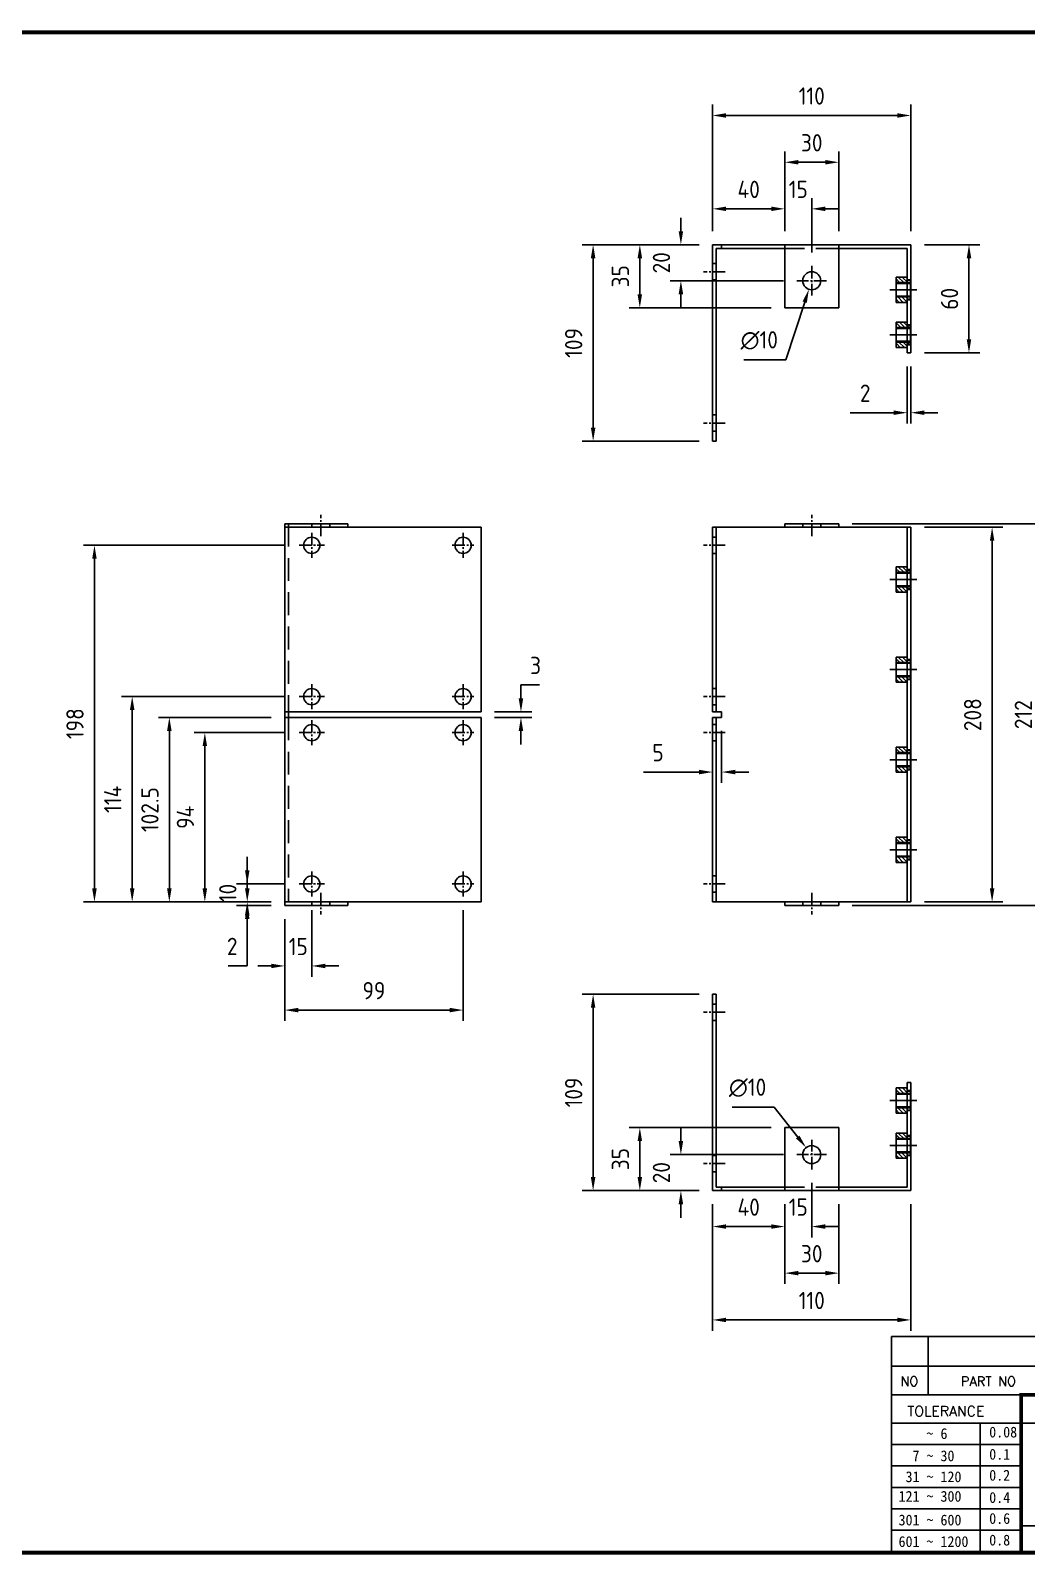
# Model space of a CAD drawing. Header units: millimetres. Extents: x 24815 to 36799, y -9299 to 5469.
# Drawn here: x 27900 to 28453, y -7153 to -6307 of the extents above; entities that cross this region are included whole.
import ezdxf
from ezdxf.enums import TextEntityAlignment as Align

# ---------------------------------------------------------------- set-up
doc = ezdxf.new("R2010")
doc.units = ezdxf.units.MM
for name, pattern in [('CENTER', [50.8, 31.75, -6.35, 6.35, -6.35]), ('CENTER1', [10, 7, -1, 1, -1]), ('HIDDENX2', [19.05, 12.7, -6.35]), ('PHANTOMX2', [5, 2.5, -0.5, 0.5, -0.5, 0.5, -0.5])]:
    doc.linetypes.add(name, pattern=pattern)
doc.layers.add('CENTER', color=1, linetype='CENTER')
doc.layers.add('FORMAT-1', color=7, linetype='Continuous')
doc.styles.add('HAN', font='')
doc.styles.add('RC', font='ROMANC.SHX')
doc.styles.add('RT', font='ROMANT.SHX', dxfattribs={"oblique": 15})
doc.styles.get("Standard").update_dxf_attribs({"font": 'ISOCP.SHX', "bigfont": 'WHGTXT.SHX'})
doc.styles.get('HAN').set_extended_font_data('GulimChe')
doc.dimstyles.new('PS-3', dxfattribs={"dimscale": 3, "dimtxt": 3.2, "dimasz": 2.5, "dimexe": 2, "dimexo": 2.5, "dimgap": 2, "dimtad": 1, "dimtoh": 1, "dimrnd": 0.05, "dimzin": 12, "dimdsep": 46, "dimtxsty": 'Standard', "dimcen": 0, "dimclrt": 2, "dimazin": 3, "dimtfac": 1, "dimtofl": 0, "dimtmove": 0, "dimatfit": 3, "dimfxl": 0, "dimtolj": 1, "dimtzin": 0, "dimarcsym": 0})

# ---------------------------------------------------------------- blocks, each defined once
blk = doc.blocks.new('no3')
at = {"color": 180}
for p, q in [((0, 5.5), (0, 0)), ((0, 5.5), (186, 5.5)), ((6.79, 5.5), (6.79, 0)), ((32.74, 0.11), (32.74, 5.5)), ((98.4, 5.5), (98.4, 0)), ((127.61, 5.5), (127.61, 0)), ((134.43, 5.5), (134.43, 0)), ((155.98, 5.5), (155.98, 0))]:
    blk.add_line(p, q, dxfattribs=at)
at = {"color": 2, "style": 'RT', "oblique": 15}
blk.add_attdef('NO', text='', height=1.74, dxfattribs=at).set_placement((3.38, 2.51), align=Align.MIDDLE_CENTER)
at = {"color": 2, "style": 'HAN'}
for tag, p in [('PART-NO', (19.76, 2.75)), ('MATERIAL', (111.38, 2.75)), ("Q'TY", (131.02, 2.75)), ('COLOR/FINISH', (145.2, 2.75)), ('REMARK', (170.76, 2.75))]:
    blk.add_attdef(tag, text='', height=2.9, dxfattribs=at).set_placement(p, align=Align.MIDDLE_CENTER)
blk.add_attdef('DESCRIPTION', text='', height=2.9, dxfattribs=at).set_placement((34.51, 2.75), align=Align.MIDDLE_LEFT)
blk = doc.blocks.new('format-3')
at = {"color": 180}
for p, q in [((228.5, 39.49), (228.5, 5)), ((228.5, 39.49), (414.5, 39.49)), ((235.29, 39.49), (235.29, 34.21)), ((228.5, 34.21), (252.48, 34.21)), ((228.5, 28.93), (252.48, 28.93)), ((244.89, 5.23), (244.89, 28.93)), ((252.48, 28.93), (414.5, 28.93)), ((228.5, 24.98), (252.48, 24.98)), ((228.5, 21.03), (252.48, 21.03)), ((228.5, 17.08), (252.48, 17.08)), ((228.5, 13.13), (252.48, 13.13)), ((228.5, 9.18), (252.48, 9.18)), ((252.48, 9.95), (301.94, 9.95))]:
    blk.add_line(p, q, dxfattribs=at)
at = {"const_width": 0.7}
blk.add_lwpolyline([(252.48, 5), (252.48, 34.21), (414.5, 34.21)], dxfattribs=at)
at = {"layer": 'FORMAT-1', "const_width": 0.7}
blk.add_lwpolyline([(13, 5), (13, 286.3), (414.5, 286.3), (414.5, 5)], close=True, dxfattribs=at)
at = {"color": 2}
for s, height, style, p in [('NO', 1.742, 'RC', (230.16, 35.83)), ('PART NO', 1.742, 'RC', (241.36, 35.83)), (' TOLERANCE', 1.9, 'RC', (230.11, 30.22)), ('0.08', 2, 'HAN', (246.57, 26.31)), ('    ~ 6', 2, 'HAN', (229.8, 26.03)), ('  7 ~ 30', 2, 'HAN', (229.8, 21.91)), ('0.1', 2, 'HAN', (246.57, 22.2)), (' 31 ~ 120', 2, 'HAN', (229.8, 18.04)), ('0.2', 2, 'HAN', (246.57, 18.32)), ('121 ~ 300', 2, 'HAN', (229.8, 14.42)), ('0.4', 2, 'HAN', (246.57, 14.2)), ('301 ~ 600', 2, 'HAN', (229.8, 10.04)), ('0.6', 2, 'HAN', (246.57, 10.32)), ('601 ~ 1200', 2, 'HAN', (229.8, 6.05)), ('0.8', 2, 'HAN', (246.57, 6.33))]:
    blk.add_text(s, height=height, dxfattribs=dict(at, style=style)).set_placement(p)
at = {"style": 'HAN'}
for tag, height, p in [('MODEL-NAME', 3, (386.1, 31.53)), ('SCALE', 2.7, (320.81, 26.29)), ('PART-NAME', 3, (386.1, 26.29)), ('PART-NO', 3, (386.1, 21.01)), ('DRA-BY', 3, (260.72, 19.44)), ('CH-BY', 3, (277.21, 19.44)), ('APP-BY', 3, (293.7, 19.44)), ('DRA-DATE', 2.5, (260.72, 7.47)), ('CH-DATE', 2.5, (277.21, 7.47)), ('APP-DATE', 2.5, (293.7, 7.47)), ('관련업체', 3, (333.52, 9.26))]:
    blk.add_attdef(tag, text='', height=height, dxfattribs=at).set_placement(p, align=Align.MIDDLE_CENTER)
blk = doc.blocks.new('*D1039')
at = {"color": 0, "lineweight": -2}
for p, q in [((28396.51, -6582.28), (28440.13, -6582.28)), ((28434.13, -6782.78), (28434.13, -6589.78)), ((28396.51, -6790.28), (28440.13, -6790.28))]:
    blk.add_line(p, q, dxfattribs=at)
at = {"color": 0}
for points in [[(28432.88, -6589.78), (28435.38, -6589.78), (28434.13, -6582.28)], [(28432.88, -6782.78), (28435.38, -6782.78), (28434.13, -6790.28)]]:
    blk.add_solid(points, dxfattribs=at)
at = {"layer": 'Defpoints', "color": 0}
for p in [(28389.01, -6582.28), (28434.13, -6582.28), (28389.01, -6790.28)]:
    blk.add_point(p, dxfattribs=at)
at = {"color": 2, "insert": (28423.33, -6686.28), "char_height": 9.6, "attachment_point": 5, "rotation": 90}
blk.add_mtext('\\A1;208', dxfattribs=at)
blk = doc.blocks.new('*D1040')
at = {"color": 0, "lineweight": -2}
for p, q in [((28356.51, -6580.28), (28468.27, -6580.28)), ((28462.27, -6784.78), (28462.27, -6587.78)), ((28356.51, -6792.28), (28468.27, -6792.28))]:
    blk.add_line(p, q, dxfattribs=at)
at = {"color": 0}
for points in [[(28461.02, -6587.78), (28463.52, -6587.78), (28462.27, -6580.28)], [(28461.02, -6784.78), (28463.52, -6784.78), (28462.27, -6792.28)]]:
    blk.add_solid(points, dxfattribs=at)
at = {"layer": 'Defpoints', "color": 0}
for p in [(28349.01, -6580.28), (28462.27, -6580.28), (28349.01, -6792.28)]:
    blk.add_point(p, dxfattribs=at)
at = {"color": 2, "insert": (28451.47, -6686.28), "char_height": 9.6, "attachment_point": 5, "rotation": 90}
blk.add_mtext('\\A1;212', dxfattribs=at)
blk = doc.blocks.new('*D1011')
at = {"color": 0, "lineweight": -2}
for p, q in [((28020.7, -6772.78), (28020.7, -6765.28)), ((28042, -6780.28), (28014.7, -6780.28)), ((28034, -6790.28), (28014.7, -6790.28)), ((28020.7, -6797.78), (28020.7, -6805.28))]:
    blk.add_line(p, q, dxfattribs=at)
at = {"color": 0}
for points in [[(28019.45, -6772.78), (28021.95, -6772.78), (28020.7, -6780.28)], [(28019.45, -6797.78), (28021.95, -6797.78), (28020.7, -6790.28)]]:
    blk.add_solid(points, dxfattribs=at)
at = {"layer": 'Defpoints', "color": 0}
for p in [(28020.7, -6780.28), (28049.5, -6780.28), (28041.5, -6790.28)]:
    blk.add_point(p, dxfattribs=at)
at = {"color": 2, "insert": (28009.9, -6785.28), "char_height": 9.6, "attachment_point": 5, "rotation": 90}
blk.add_mtext('\\A1;10', dxfattribs=at)
blk = doc.blocks.new('*D1012')
at = {"color": 0, "lineweight": -2}
for p, q in [((28042, -6696.28), (27991.17, -6696.28)), ((27997.17, -6782.78), (27997.17, -6703.78)), ((28034, -6790.28), (27991.17, -6790.28))]:
    blk.add_line(p, q, dxfattribs=at)
at = {"color": 0}
for points in [[(27995.92, -6703.78), (27998.42, -6703.78), (27997.17, -6696.28)], [(27995.92, -6782.78), (27998.42, -6782.78), (27997.17, -6790.28)]]:
    blk.add_solid(points, dxfattribs=at)
at = {"layer": 'Defpoints', "color": 0}
for p in [(27997.17, -6696.28), (28049.5, -6696.28), (28041.5, -6790.28)]:
    blk.add_point(p, dxfattribs=at)
at = {"color": 2, "insert": (27986.37, -6743.28), "char_height": 9.6, "attachment_point": 5, "rotation": 90}
blk.add_mtext('\\A1;94', dxfattribs=at)
blk = doc.blocks.new('*D1013')
at = {"color": 0, "lineweight": -2}
for p, q in [((28034, -6687.78), (27971.46, -6687.78)), ((27977.46, -6782.78), (27977.46, -6695.28)), ((28034, -6790.28), (27971.46, -6790.28))]:
    blk.add_line(p, q, dxfattribs=at)
at = {"color": 0}
for points in [[(27976.21, -6695.28), (27978.71, -6695.28), (27977.46, -6687.78)], [(27976.21, -6782.78), (27978.71, -6782.78), (27977.46, -6790.28)]]:
    blk.add_solid(points, dxfattribs=at)
at = {"layer": 'Defpoints', "color": 0}
for p in [(27977.46, -6687.78), (28041.5, -6687.78), (28041.5, -6790.28)]:
    blk.add_point(p, dxfattribs=at)
at = {"color": 2, "insert": (27966.66, -6739.03), "char_height": 9.6, "attachment_point": 5, "rotation": 90}
blk.add_mtext('\\A1;102.5', dxfattribs=at)
blk = doc.blocks.new('*D1014')
at = {"color": 0, "lineweight": -2}
for p, q in [((28042, -6676.28), (27950.84, -6676.28)), ((27956.84, -6782.78), (27956.84, -6683.78)), ((28034, -6790.28), (27950.84, -6790.28))]:
    blk.add_line(p, q, dxfattribs=at)
at = {"color": 0}
for points in [[(27955.59, -6683.78), (27958.09, -6683.78), (27956.84, -6676.28)], [(27955.59, -6782.78), (27958.09, -6782.78), (27956.84, -6790.28)]]:
    blk.add_solid(points, dxfattribs=at)
at = {"layer": 'Defpoints', "color": 0}
for p in [(27956.84, -6676.28), (28049.5, -6676.28), (28041.5, -6790.28)]:
    blk.add_point(p, dxfattribs=at)
at = {"color": 2, "insert": (27946.04, -6733.28), "char_height": 9.6, "attachment_point": 5, "rotation": 90}
blk.add_mtext('\\A1;114', dxfattribs=at)
blk = doc.blocks.new('*D1015')
at = {"color": 0, "lineweight": -2}
for p, q in [((28042, -6592.28), (27929.89, -6592.28)), ((27935.89, -6782.78), (27935.89, -6599.78)), ((28034, -6790.28), (27929.89, -6790.28))]:
    blk.add_line(p, q, dxfattribs=at)
at = {"color": 0}
for points in [[(27934.64, -6599.78), (27937.14, -6599.78), (27935.89, -6592.28)], [(27934.64, -6782.78), (27937.14, -6782.78), (27935.89, -6790.28)]]:
    blk.add_solid(points, dxfattribs=at)
at = {"layer": 'Defpoints', "color": 0}
for p in [(27935.89, -6592.28), (28049.5, -6592.28), (28041.5, -6790.28)]:
    blk.add_point(p, dxfattribs=at)
at = {"color": 2, "insert": (27925.09, -6691.28), "char_height": 9.6, "attachment_point": 5, "rotation": 90}
blk.add_mtext('\\A1;198', dxfattribs=at)
blk = doc.blocks.new('*D1016')
at = {"color": 0, "lineweight": -2}
for p, q in [((28172.6, -6677.28), (28172.6, -6669.78)), ((28172.6, -6669.78), (28182.83, -6669.78)), ((28158, -6684.78), (28178.6, -6684.78)), ((28158, -6687.78), (28178.6, -6687.78)), ((28172.6, -6695.28), (28172.6, -6702.78))]:
    blk.add_line(p, q, dxfattribs=at)
at = {"color": 0}
for points in [[(28171.35, -6677.28), (28173.85, -6677.28), (28172.6, -6684.78)], [(28171.35, -6695.28), (28173.85, -6695.28), (28172.6, -6687.78)]]:
    blk.add_solid(points, dxfattribs=at)
at = {"layer": 'Defpoints', "color": 0}
for p in [(28150.5, -6684.78), (28150.5, -6687.78), (28172.6, -6684.78)]:
    blk.add_point(p, dxfattribs=at)
at = {"color": 2, "insert": (28180.72, -6658.98), "char_height": 9.6, "attachment_point": 5}
blk.add_mtext('\\A1;3', dxfattribs=at)
blk = doc.blocks.new('*D1017')
at = {"color": 0, "lineweight": -2}
for p, q in [((28041.5, -6799.78), (28041.5, -6831.79)), ((28056.5, -6794.78), (28056.5, -6831.79)), ((28034, -6825.79), (28026.5, -6825.79)), ((28064, -6825.79), (28071.5, -6825.79))]:
    blk.add_line(p, q, dxfattribs=at)
at = {"color": 0}
for points in [[(28034, -6824.54), (28034, -6827.04), (28041.5, -6825.79)], [(28064, -6824.54), (28064, -6827.04), (28056.5, -6825.79)]]:
    blk.add_solid(points, dxfattribs=at)
at = {"layer": 'Defpoints', "color": 0}
for p in [(28041.5, -6792.28), (28056.5, -6787.28), (28056.5, -6825.79)]:
    blk.add_point(p, dxfattribs=at)
at = {"color": 2, "insert": (28049, -6814.99), "char_height": 9.6, "attachment_point": 5}
blk.add_mtext('\\A1;15', dxfattribs=at)
blk = doc.blocks.new('*D1019')
at = {"color": 0, "lineweight": -2}
for p, q in [((28041.5, -6799.78), (28041.5, -6856.29)), ((28140.5, -6794.78), (28140.5, -6856.29)), ((28049, -6850.29), (28133, -6850.29))]:
    blk.add_line(p, q, dxfattribs=at)
at = {"color": 0}
for points in [[(28049, -6849.04), (28049, -6851.54), (28041.5, -6850.29)], [(28133, -6849.04), (28133, -6851.54), (28140.5, -6850.29)]]:
    blk.add_solid(points, dxfattribs=at)
at = {"layer": 'Defpoints', "color": 0}
for p in [(28041.5, -6792.28), (28140.5, -6787.28), (28140.5, -6850.29)]:
    blk.add_point(p, dxfattribs=at)
at = {"color": 2, "insert": (28091, -6839.49), "char_height": 9.6, "attachment_point": 5}
blk.add_mtext('\\A1;99', dxfattribs=at)
blk = doc.blocks.new('*D1022')
at = {"color": 0, "lineweight": -2}
for p, q in [((28279.01, -6695.28), (28279.01, -6724.15)), ((28284.01, -6695.28), (28284.01, -6724.15)), ((28271.51, -6718.15), (28240.59, -6718.15)), ((28291.51, -6718.15), (28299.01, -6718.15))]:
    blk.add_line(p, q, dxfattribs=at)
at = {"color": 0}
for points in [[(28271.51, -6716.9), (28271.51, -6719.4), (28279.01, -6718.15)], [(28291.51, -6716.9), (28291.51, -6719.4), (28284.01, -6718.15)]]:
    blk.add_solid(points, dxfattribs=at)
at = {"layer": 'Defpoints', "color": 0}
for p in [(28279.01, -6687.78), (28284.01, -6687.78), (28284.01, -6718.15)]:
    blk.add_point(p, dxfattribs=at)
at = {"color": 2, "insert": (28248.7, -6707.35), "char_height": 9.6, "attachment_point": 5}
blk.add_mtext('\\A1;5', dxfattribs=at)
blk = doc.blocks.new('*D1000')
at = {"color": 0, "lineweight": -2}
for p, q in [((28319.01, -6958.02), (28319.01, -7002.31)), ((28349.01, -6958.02), (28349.01, -7002.31)), ((28326.51, -6996.31), (28341.51, -6996.31))]:
    blk.add_line(p, q, dxfattribs=at)
at = {"color": 0}
for points in [[(28326.51, -6995.06), (28326.51, -6997.56), (28319.01, -6996.31)], [(28341.51, -6995.06), (28341.51, -6997.56), (28349.01, -6996.31)]]:
    blk.add_solid(points, dxfattribs=at)
at = {"layer": 'Defpoints', "color": 0}
for p in [(28319.01, -6950.52), (28349.01, -6950.52), (28349.01, -6996.31)]:
    blk.add_point(p, dxfattribs=at)
at = {"color": 2, "insert": (28334.01, -6985.51), "char_height": 9.6, "attachment_point": 5}
blk.add_mtext('\\A1;30', dxfattribs=at)
blk = doc.blocks.new('*D1001')
at = {"color": 0, "lineweight": -2}
for p, q in [((28261.38, -6923.02), (28261.38, -6915.52)), ((28318.28, -6930.52), (28255.38, -6930.52)), ((28271.51, -6950.52), (28255.38, -6950.52)), ((28261.38, -6958.02), (28261.38, -6965.52))]:
    blk.add_line(p, q, dxfattribs=at)
at = {"color": 0}
for points in [[(28260.13, -6923.02), (28262.63, -6923.02), (28261.38, -6930.52)], [(28260.13, -6958.02), (28262.63, -6958.02), (28261.38, -6950.52)]]:
    blk.add_solid(points, dxfattribs=at)
at = {"layer": 'Defpoints', "color": 0}
for p in [(28325.78, -6930.52), (28261.38, -6950.52), (28279.01, -6950.52)]:
    blk.add_point(p, dxfattribs=at)
at = {"color": 2, "insert": (28250.58, -6940.52), "char_height": 9.6, "attachment_point": 5, "rotation": 90}
blk.add_mtext('\\A1;20', dxfattribs=at)
blk = doc.blocks.new('*D1002')
at = {"color": 0, "lineweight": -2}
for p, q in [((28311.51, -6915.52), (28232.59, -6915.52)), ((28238.59, -6923.02), (28238.59, -6943.02)), ((28271.51, -6950.52), (28232.59, -6950.52))]:
    blk.add_line(p, q, dxfattribs=at)
at = {"color": 0}
for points in [[(28237.34, -6923.02), (28239.84, -6923.02), (28238.59, -6915.52)], [(28237.34, -6943.02), (28239.84, -6943.02), (28238.59, -6950.52)]]:
    blk.add_solid(points, dxfattribs=at)
at = {"layer": 'Defpoints', "color": 0}
for p in [(28319.01, -6915.52), (28238.59, -6950.52), (28279.01, -6950.52)]:
    blk.add_point(p, dxfattribs=at)
at = {"color": 2, "insert": (28227.79, -6933.02), "char_height": 9.6, "attachment_point": 5, "rotation": 90}
blk.add_mtext('\\A1;35', dxfattribs=at)
blk = doc.blocks.new('*D1003')
at = {"color": 0, "lineweight": -2}
for p, q in [((28271.51, -6841.52), (28206.67, -6841.52)), ((28212.67, -6849.02), (28212.67, -6943.02)), ((28271.51, -6950.52), (28206.67, -6950.52))]:
    blk.add_line(p, q, dxfattribs=at)
at = {"color": 0}
for points in [[(28211.42, -6849.02), (28213.92, -6849.02), (28212.67, -6841.52)], [(28211.42, -6943.02), (28213.92, -6943.02), (28212.67, -6950.52)]]:
    blk.add_solid(points, dxfattribs=at)
at = {"layer": 'Defpoints', "color": 0}
for p in [(28279.01, -6841.52), (28212.67, -6950.52), (28279.01, -6950.52)]:
    blk.add_point(p, dxfattribs=at)
at = {"color": 2, "insert": (28201.87, -6896.02), "char_height": 9.6, "attachment_point": 5, "rotation": 90}
blk.add_mtext('\\A1;109', dxfattribs=at)
blk = doc.blocks.new('*D1004')
at = {"color": 0, "lineweight": -2}
for p, q in [((28279.01, -6958.02), (28279.01, -7028.28)), ((28389.01, -6958.02), (28389.01, -7028.28)), ((28286.51, -7022.28), (28381.51, -7022.28))]:
    blk.add_line(p, q, dxfattribs=at)
at = {"color": 0}
for points in [[(28286.51, -7021.03), (28286.51, -7023.53), (28279.01, -7022.28)], [(28381.51, -7021.03), (28381.51, -7023.53), (28389.01, -7022.28)]]:
    blk.add_solid(points, dxfattribs=at)
at = {"layer": 'Defpoints', "color": 0}
for p in [(28279.01, -6950.52), (28389.01, -6950.52), (28389.01, -7022.28)]:
    blk.add_point(p, dxfattribs=at)
at = {"color": 2, "insert": (28334.01, -7011.48), "char_height": 9.6, "attachment_point": 5}
blk.add_mtext('\\A1;110', dxfattribs=at)
blk = doc.blocks.new('*D1347')
at = {"color": 0, "lineweight": -2}
for p, q in [((28289.78, -6904.2), (28313.07, -6904.2)), ((28313.07, -6904.2), (28326.22, -6920.74))]:
    blk.add_line(p, q, dxfattribs=at)
at = {"color": 0}
blk.add_solid([(28327.2, -6919.96), (28325.25, -6921.52), (28330.89, -6926.61)], dxfattribs=at)
at = {"layer": 'Defpoints', "color": 0}
for p in [(28330.89, -6926.61), (28337.12, -6934.44)]:
    blk.add_point(p, dxfattribs=at)
at = {"color": 2, "insert": (28298.42, -6893.4), "char_height": 9.6, "attachment_point": 5}
blk.add_mtext('\\A1;∅10', dxfattribs=at)
blk = doc.blocks.new('*D1354')
at = {"color": 0, "lineweight": -2}
for p, q in [((28279.01, -6958.02), (28279.01, -6976.45)), ((28319.01, -6958.02), (28319.01, -6976.45)), ((28286.51, -6970.45), (28311.51, -6970.45))]:
    blk.add_line(p, q, dxfattribs=at)
at = {"color": 0}
for points in [[(28286.51, -6969.2), (28286.51, -6971.7), (28279.01, -6970.45)], [(28311.51, -6969.2), (28311.51, -6971.7), (28319.01, -6970.45)]]:
    blk.add_solid(points, dxfattribs=at)
at = {"layer": 'Defpoints', "color": 0}
for p in [(28279.01, -6950.52), (28319.01, -6950.52), (28319.01, -6970.45)]:
    blk.add_point(p, dxfattribs=at)
at = {"color": 2, "insert": (28299.01, -6959.65), "char_height": 9.6, "attachment_point": 5}
blk.add_mtext('\\A1;40', dxfattribs=at)
blk = doc.blocks.new('*D1355')
at = {"color": 0, "lineweight": -2}
for p, q in [((28334.01, -6946.25), (28334.01, -6976.45)), ((28319.01, -6958.02), (28319.01, -6976.45)), ((28311.51, -6970.45), (28304.01, -6970.45)), ((28341.51, -6970.45), (28349.01, -6970.45))]:
    blk.add_line(p, q, dxfattribs=at)
at = {"color": 0}
for points in [[(28311.51, -6969.2), (28311.51, -6971.7), (28319.01, -6970.45)], [(28341.51, -6969.2), (28341.51, -6971.7), (28334.01, -6970.45)]]:
    blk.add_solid(points, dxfattribs=at)
at = {"layer": 'Defpoints', "color": 0}
for p in [(28334.01, -6938.75), (28319.01, -6950.52), (28334.01, -6970.45)]:
    blk.add_point(p, dxfattribs=at)
at = {"color": 2, "insert": (28326.51, -6959.65), "char_height": 9.6, "attachment_point": 5}
blk.add_mtext('\\A1;15', dxfattribs=at)
blk = doc.blocks.new('*D1359')
at = {"color": 0, "lineweight": -2}
for p, q in [((28319.01, -6417.94), (28319.01, -6373.65)), ((28349.01, -6417.94), (28349.01, -6373.65)), ((28326.51, -6379.65), (28341.51, -6379.65))]:
    blk.add_line(p, q, dxfattribs=at)
at = {"color": 0}
for points in [[(28326.51, -6378.4), (28326.51, -6380.9), (28319.01, -6379.65)], [(28341.51, -6378.4), (28341.51, -6380.9), (28349.01, -6379.65)]]:
    blk.add_solid(points, dxfattribs=at)
at = {"layer": 'Defpoints', "color": 0}
for p in [(28349.01, -6379.65), (28319.01, -6425.44), (28349.01, -6425.44)]:
    blk.add_point(p, dxfattribs=at)
at = {"color": 2, "insert": (28334.01, -6368.85), "char_height": 9.6, "attachment_point": 5}
blk.add_mtext('\\A1;30', dxfattribs=at)
blk = doc.blocks.new('*D1360')
at = {"color": 0, "lineweight": -2}
for p, q in [((28261.38, -6417.94), (28261.38, -6410.44)), ((28271.51, -6425.44), (28255.38, -6425.44)), ((28318.28, -6445.44), (28255.38, -6445.44)), ((28261.38, -6452.94), (28261.38, -6460.44))]:
    blk.add_line(p, q, dxfattribs=at)
at = {"color": 0}
for points in [[(28260.13, -6417.94), (28262.63, -6417.94), (28261.38, -6425.44)], [(28260.13, -6452.94), (28262.63, -6452.94), (28261.38, -6445.44)]]:
    blk.add_solid(points, dxfattribs=at)
at = {"layer": 'Defpoints', "color": 0}
for p in [(28261.38, -6425.44), (28279.01, -6425.44), (28325.78, -6445.44)]:
    blk.add_point(p, dxfattribs=at)
at = {"color": 2, "insert": (28250.58, -6435.44), "char_height": 9.6, "attachment_point": 5, "rotation": 90}
blk.add_mtext('\\A1;20', dxfattribs=at)
blk = doc.blocks.new('*D1361')
at = {"color": 0, "lineweight": -2}
for p, q in [((28271.51, -6425.44), (28232.59, -6425.44)), ((28238.59, -6452.94), (28238.59, -6432.94)), ((28311.51, -6460.44), (28232.59, -6460.44))]:
    blk.add_line(p, q, dxfattribs=at)
at = {"color": 0}
for points in [[(28237.34, -6432.94), (28239.84, -6432.94), (28238.59, -6425.44)], [(28237.34, -6452.94), (28239.84, -6452.94), (28238.59, -6460.44)]]:
    blk.add_solid(points, dxfattribs=at)
at = {"layer": 'Defpoints', "color": 0}
for p in [(28238.59, -6425.44), (28279.01, -6425.44), (28319.01, -6460.44)]:
    blk.add_point(p, dxfattribs=at)
at = {"color": 2, "insert": (28227.79, -6442.94), "char_height": 9.6, "attachment_point": 5, "rotation": 90}
blk.add_mtext('\\A1;35', dxfattribs=at)
blk = doc.blocks.new('*D1362')
at = {"color": 0, "lineweight": -2}
for p, q in [((28271.51, -6425.44), (28206.67, -6425.44)), ((28212.67, -6526.94), (28212.67, -6432.94)), ((28271.51, -6534.44), (28206.67, -6534.44))]:
    blk.add_line(p, q, dxfattribs=at)
at = {"color": 0}
for points in [[(28211.42, -6432.94), (28213.92, -6432.94), (28212.67, -6425.44)], [(28211.42, -6526.94), (28213.92, -6526.94), (28212.67, -6534.44)]]:
    blk.add_solid(points, dxfattribs=at)
at = {"layer": 'Defpoints', "color": 0}
for p in [(28212.67, -6425.44), (28279.01, -6425.44), (28279.01, -6534.44)]:
    blk.add_point(p, dxfattribs=at)
at = {"color": 2, "insert": (28201.87, -6479.94), "char_height": 9.6, "attachment_point": 5, "rotation": 90}
blk.add_mtext('\\A1;109', dxfattribs=at)
blk = doc.blocks.new('*D1363')
at = {"color": 0, "lineweight": -2}
for p, q in [((28279.01, -6417.94), (28279.01, -6347.68)), ((28389.01, -6417.94), (28389.01, -6347.68)), ((28286.51, -6353.68), (28381.51, -6353.68))]:
    blk.add_line(p, q, dxfattribs=at)
at = {"color": 0}
for points in [[(28286.51, -6352.43), (28286.51, -6354.93), (28279.01, -6353.68)], [(28381.51, -6352.43), (28381.51, -6354.93), (28389.01, -6353.68)]]:
    blk.add_solid(points, dxfattribs=at)
at = {"layer": 'Defpoints', "color": 0}
for p in [(28389.01, -6353.68), (28279.01, -6425.44), (28389.01, -6425.44)]:
    blk.add_point(p, dxfattribs=at)
at = {"color": 2, "insert": (28334.01, -6342.88), "char_height": 9.6, "attachment_point": 5}
blk.add_mtext('\\A1;110', dxfattribs=at)
blk = doc.blocks.new('*D1356')
at = {"color": 0, "lineweight": -2}
for p, q in [((28319.54, -6489.35), (28330.1, -6457.31)), ((28296.25, -6489.35), (28319.54, -6489.35))]:
    blk.add_line(p, q, dxfattribs=at)
at = {"color": 0}
blk.add_solid([(28328.91, -6456.92), (28331.28, -6457.7), (28332.44, -6450.18)], dxfattribs=at)
at = {"layer": 'Defpoints', "color": 0}
for p in [(28335.57, -6440.69), (28332.44, -6450.18)]:
    blk.add_point(p, dxfattribs=at)
at = {"color": 2, "insert": (28304.9, -6478.55), "char_height": 9.6, "attachment_point": 5}
blk.add_mtext('\\A1;∅10', dxfattribs=at)
blk = doc.blocks.new('*D1358')
at = {"color": 0, "lineweight": -2}
for p, q in [((28279.01, -6417.94), (28279.01, -6399.51)), ((28319.01, -6417.94), (28319.01, -6399.51)), ((28286.51, -6405.51), (28311.51, -6405.51))]:
    blk.add_line(p, q, dxfattribs=at)
at = {"color": 0}
for points in [[(28286.51, -6404.26), (28286.51, -6406.76), (28279.01, -6405.51)], [(28311.51, -6404.26), (28311.51, -6406.76), (28319.01, -6405.51)]]:
    blk.add_solid(points, dxfattribs=at)
at = {"layer": 'Defpoints', "color": 0}
for p in [(28319.01, -6405.51), (28279.01, -6425.44), (28319.01, -6425.44)]:
    blk.add_point(p, dxfattribs=at)
at = {"color": 2, "insert": (28299.01, -6394.71), "char_height": 9.6, "attachment_point": 5}
blk.add_mtext('\\A1;40', dxfattribs=at)
blk = doc.blocks.new('*D1357')
at = {"color": 0, "lineweight": -2}
for p, q in [((28319.01, -6417.94), (28319.01, -6399.51)), ((28334.01, -6429.71), (28334.01, -6399.51)), ((28311.51, -6405.51), (28304.01, -6405.51)), ((28341.51, -6405.51), (28349.01, -6405.51))]:
    blk.add_line(p, q, dxfattribs=at)
at = {"color": 0}
for points in [[(28311.51, -6404.26), (28311.51, -6406.76), (28319.01, -6405.51)], [(28341.51, -6404.26), (28341.51, -6406.76), (28334.01, -6405.51)]]:
    blk.add_solid(points, dxfattribs=at)
at = {"layer": 'Defpoints', "color": 0}
for p in [(28334.01, -6405.51), (28319.01, -6425.44), (28334.01, -6437.21)]:
    blk.add_point(p, dxfattribs=at)
at = {"color": 2, "insert": (28326.51, -6394.71), "char_height": 9.6, "attachment_point": 5}
blk.add_mtext('\\A1;15', dxfattribs=at)
blk = doc.blocks.new('*D1366')
at = {"color": 0, "lineweight": -2}
for p, q in [((28020.7, -6782.78), (28020.7, -6775.28)), ((28034, -6790.28), (28014.7, -6790.28)), ((28034, -6792.28), (28014.7, -6792.28)), ((28020.7, -6799.78), (28020.7, -6825.73)), ((28020.7, -6825.73), (28010.04, -6825.73))]:
    blk.add_line(p, q, dxfattribs=at)
at = {"color": 0}
for points in [[(28019.45, -6782.78), (28021.95, -6782.78), (28020.7, -6790.28)], [(28019.45, -6799.78), (28021.95, -6799.78), (28020.7, -6792.28)]]:
    blk.add_solid(points, dxfattribs=at)
at = {"layer": 'Defpoints', "color": 0}
for p in [(28020.7, -6790.28), (28041.5, -6790.28), (28041.5, -6792.28)]:
    blk.add_point(p, dxfattribs=at)
at = {"color": 2, "insert": (28012.37, -6814.93), "char_height": 9.6, "attachment_point": 5}
blk.add_mtext('\\A1;2', dxfattribs=at)
blk = doc.blocks.new('*D1368')
at = {"color": 0, "lineweight": -2}
for p, q in [((28396.51, -6425.44), (28427.29, -6425.44)), ((28421.29, -6477.94), (28421.29, -6432.94)), ((28396.51, -6485.44), (28427.29, -6485.44))]:
    blk.add_line(p, q, dxfattribs=at)
at = {"color": 0}
for points in [[(28420.04, -6432.94), (28422.54, -6432.94), (28421.29, -6425.44)], [(28420.04, -6477.94), (28422.54, -6477.94), (28421.29, -6485.44)]]:
    blk.add_solid(points, dxfattribs=at)
at = {"layer": 'Defpoints', "color": 0}
for p in [(28389.01, -6425.44), (28421.29, -6425.44), (28389.01, -6485.44)]:
    blk.add_point(p, dxfattribs=at)
at = {"color": 2, "insert": (28410.49, -6455.44), "char_height": 9.6, "attachment_point": 5, "rotation": 90}
blk.add_mtext('\\A1;60', dxfattribs=at)
blk = doc.blocks.new('*D1369')
at = {"color": 0, "lineweight": -2}
for p, q in [((28387.01, -6492.94), (28387.01, -6524.66)), ((28389.01, -6492.94), (28389.01, -6524.66)), ((28379.51, -6518.66), (28355.35, -6518.66)), ((28396.51, -6518.66), (28404.01, -6518.66))]:
    blk.add_line(p, q, dxfattribs=at)
at = {"color": 0}
for points in [[(28379.51, -6517.41), (28379.51, -6519.91), (28387.01, -6518.66)], [(28396.51, -6517.41), (28396.51, -6519.91), (28389.01, -6518.66)]]:
    blk.add_solid(points, dxfattribs=at)
at = {"layer": 'Defpoints', "color": 0}
for p in [(28387.01, -6485.44), (28389.01, -6485.44), (28387.01, -6518.66)]:
    blk.add_point(p, dxfattribs=at)
at = {"color": 2, "insert": (28363.68, -6507.86), "char_height": 9.6, "attachment_point": 5}
blk.add_mtext('\\A1;2', dxfattribs=at)

msp = doc.modelspace()

# ---------------------------------------------------------------- hatches: boundary and pattern name
h = msp.add_hatch()
h.set_pattern_fill('ANSI31', color=256, scale=0.5, angle=-90, style=0)
h.set_pattern_definition([(315, (92790.3847, 94007.7563), (1.122532015, 1.122532015), [])])
h.paths.add_polyline_path([(28387.007, -6454.436), (28387.007, -6457.436), (28380.807, -6457.436), (28380.807, -6454.436)])
h.paths.add_polyline_path([(28380.807, -6446.436), (28380.807, -6443.436), (28387.007, -6443.436), (28387.007, -6446.436)])
h.paths.add_polyline_path([(28387.007, -6446.436), (28387.007, -6445.186), (28388.807, -6445.186), (28388.807, -6446.436)])
h.paths.add_polyline_path([(28388.807, -6454.436), (28388.807, -6455.686), (28387.007, -6455.686), (28387.007, -6454.436)])
h = msp.add_hatch()
h.set_pattern_fill('ANSI31', color=256, scale=0.5, angle=-90, style=0)
h.set_pattern_definition([(315, (92790.3847, 94032.7563), (1.122532015, 1.122532015), [])])
h.paths.add_polyline_path([(28387.007, -6479.436), (28387.007, -6482.436), (28380.807, -6482.436), (28380.807, -6479.436)])
h.paths.add_polyline_path([(28380.807, -6471.436), (28380.807, -6468.436), (28387.007, -6468.436), (28387.007, -6471.436)])
h.paths.add_polyline_path([(28387.007, -6471.436), (28387.007, -6470.186), (28388.807, -6470.186), (28388.807, -6471.436)])
h.paths.add_polyline_path([(28388.807, -6479.436), (28388.807, -6480.686), (28387.007, -6480.686), (28387.007, -6479.436)])
h = msp.add_hatch()
h.set_pattern_fill('ANSI31', color=256, scale=0.5, angle=-90, style=0)
h.set_pattern_definition([(315, (92790.3847, 94480.0393), (1.122532015, 1.122532015), [])])
h.paths.add_polyline_path([(28387.007, -6607.285), (28387.007, -6604.285), (28380.807, -6604.285), (28380.807, -6607.285)])
h.paths.add_polyline_path([(28380.807, -6615.285), (28380.807, -6618.285), (28387.007, -6618.285), (28387.007, -6615.285)])
h.paths.add_polyline_path([(28387.007, -6615.285), (28387.007, -6616.535), (28388.807, -6616.535), (28388.807, -6615.285)])
h.paths.add_polyline_path([(28388.807, -6607.285), (28388.807, -6606.035), (28387.007, -6606.035), (28387.007, -6607.285)])
h = msp.add_hatch()
h.set_pattern_fill('ANSI31', color=256, scale=0.5, angle=-90, style=0)
h.set_pattern_definition([(315, (92790.3847, 94430.0393), (1.122532015, 1.122532015), [])])
h.paths.add_polyline_path([(28387.007, -6657.285), (28387.007, -6654.285), (28380.807, -6654.285), (28380.807, -6657.285)])
h.paths.add_polyline_path([(28380.807, -6665.285), (28380.807, -6668.285), (28387.007, -6668.285), (28387.007, -6665.285)])
h.paths.add_polyline_path([(28387.007, -6665.285), (28387.007, -6666.535), (28388.807, -6666.535), (28388.807, -6665.285)])
h.paths.add_polyline_path([(28388.807, -6657.285), (28388.807, -6656.035), (28387.007, -6656.035), (28387.007, -6657.285)])
h = msp.add_hatch()
h.set_pattern_fill('ANSI31', color=256, scale=0.5, angle=-90, style=0)
h.set_pattern_definition([(315, (92790.3847, 94380.0393), (1.122532015, 1.122532015), [])])
h.paths.add_polyline_path([(28387.007, -6707.285), (28387.007, -6704.285), (28380.807, -6704.285), (28380.807, -6707.285)])
h.paths.add_polyline_path([(28380.807, -6715.285), (28380.807, -6718.285), (28387.007, -6718.285), (28387.007, -6715.285)])
h.paths.add_polyline_path([(28387.007, -6715.285), (28387.007, -6716.535), (28388.807, -6716.535), (28388.807, -6715.285)])
h.paths.add_polyline_path([(28388.807, -6707.285), (28388.807, -6706.035), (28387.007, -6706.035), (28387.007, -6707.285)])
h = msp.add_hatch()
h.set_pattern_fill('ANSI31', color=256, scale=0.5, angle=-90, style=0)
h.set_pattern_definition([(315, (92790.3847, 94330.0393), (1.122532015, 1.122532015), [])])
h.paths.add_polyline_path([(28387.007, -6757.285), (28387.007, -6754.285), (28380.807, -6754.285), (28380.807, -6757.285)])
h.paths.add_polyline_path([(28380.807, -6765.285), (28380.807, -6768.285), (28387.007, -6768.285), (28387.007, -6765.285)])
h.paths.add_polyline_path([(28387.007, -6765.285), (28387.007, -6766.535), (28388.807, -6766.535), (28388.807, -6765.285)])
h.paths.add_polyline_path([(28388.807, -6757.285), (28388.807, -6756.035), (28387.007, -6756.035), (28387.007, -6757.285)])
h = msp.add_hatch()
h.set_pattern_fill('ANSI31', color=256, scale=0.5, angle=-90, style=0)
h.set_pattern_definition([(315, (92790.3847, 94190.8004), (1.122532015, 1.122532015), [])])
h.paths.add_polyline_path([(28387.007, -6896.524), (28387.007, -6893.524), (28380.807, -6893.524), (28380.807, -6896.524)])
h.paths.add_polyline_path([(28380.807, -6904.524), (28380.807, -6907.524), (28387.007, -6907.524), (28387.007, -6904.524)])
h.paths.add_polyline_path([(28387.007, -6904.524), (28387.007, -6905.774), (28388.807, -6905.774), (28388.807, -6904.524)])
h.paths.add_polyline_path([(28388.807, -6896.524), (28388.807, -6895.274), (28387.007, -6895.274), (28387.007, -6896.524)])
h = msp.add_hatch()
h.set_pattern_fill('ANSI31', color=256, scale=0.5, angle=-90, style=0)
h.set_pattern_definition([(315, (92790.3847, 94165.8004), (1.122532015, 1.122532015), [])])
h.paths.add_polyline_path([(28387.007, -6921.524), (28387.007, -6918.524), (28380.807, -6918.524), (28380.807, -6921.524)])
h.paths.add_polyline_path([(28380.807, -6929.524), (28380.807, -6932.524), (28387.007, -6932.524), (28387.007, -6929.524)])
h.paths.add_polyline_path([(28387.007, -6929.524), (28387.007, -6930.774), (28388.807, -6930.774), (28388.807, -6929.524)])
h.paths.add_polyline_path([(28388.807, -6921.524), (28388.807, -6920.274), (28387.007, -6920.274), (28387.007, -6921.524)])

# ---------------------------------------------------------------- linework, layer by layer
at = {"color": 6}
for p, q in [((28279.007, -6425.436), (28389.007, -6425.436)), ((28279.007, -6534.436), (28279.007, -6425.436)), ((28281.007, -6427.436), (28319.007, -6427.436)), ((28281.007, -6534.436), (28281.007, -6427.436)), ((28319.007, -6425.436), (28319.007, -6460.436)), ((28349.007, -6460.436), (28349.007, -6425.436)), ((28349.007, -6427.436), (28387.007, -6427.436)), ((28387.007, -6427.436), (28387.007, -6485.436)), ((28389.007, -6425.436), (28389.007, -6485.436)), ((28319.007, -6460.436), (28349.007, -6460.436)), ((28387.007, -6485.436), (28389.007, -6485.436)), ((28279.007, -6534.436), (28281.007, -6534.436)), ((28041.504, -6580.285), (28041.504, -6792.285)), ((28041.504, -6580.285), (28076.504, -6580.285)), ((28076.504, -6580.285), (28076.504, -6582.285)), ((28319.007, -6580.285), (28349.007, -6580.285)), ((28319.007, -6582.285), (28319.007, -6580.285)), ((28349.007, -6582.285), (28349.007, -6580.285)), ((28150.504, -6582.285), (28041.504, -6582.285)), ((28150.504, -6582.285), (28150.504, -6684.785)), ((28279.007, -6582.285), (28389.007, -6582.285)), ((28279.007, -6582.285), (28279.007, -6684.785)), ((28281.007, -6582.285), (28281.007, -6684.785)), ((28387.007, -6582.285), (28387.007, -6790.285)), ((28389.007, -6582.285), (28389.007, -6790.285)), ((28150.504, -6684.785), (28041.504, -6684.785)), ((28150.504, -6687.785), (28041.504, -6687.785)), ((28043.504, -6684.785), (28043.504, -6687.785)), ((28150.504, -6687.785), (28150.504, -6790.285)), ((28279.007, -6684.785), (28284.007, -6684.785)), ((28279.007, -6687.785), (28279.007, -6790.285)), ((28279.007, -6687.785), (28284.007, -6687.785)), ((28281.007, -6687.785), (28281.007, -6790.285)), ((28284.007, -6684.785), (28284.007, -6687.785)), ((28150.504, -6790.285), (28041.504, -6790.285)), ((28041.504, -6792.285), (28076.504, -6792.285)), ((28076.504, -6792.285), (28076.504, -6790.285)), ((28279.007, -6790.285), (28389.007, -6790.285)), ((28319.007, -6790.285), (28319.007, -6792.285)), ((28319.007, -6792.285), (28349.007, -6792.285)), ((28349.007, -6790.285), (28349.007, -6792.285)), ((28279.007, -6841.524), (28279.007, -6950.524)), ((28279.007, -6841.524), (28281.007, -6841.524)), ((28281.007, -6841.524), (28281.007, -6948.524)), ((28387.007, -6948.524), (28387.007, -6890.524)), ((28387.007, -6890.524), (28389.007, -6890.524)), ((28389.007, -6950.524), (28389.007, -6890.524)), ((28319.007, -6950.524), (28319.007, -6915.524)), ((28319.007, -6915.524), (28349.007, -6915.524)), ((28349.007, -6915.524), (28349.007, -6950.524)), ((28279.007, -6950.524), (28389.007, -6950.524)), ((28281.007, -6948.524), (28319.007, -6948.524)), ((28349.007, -6948.524), (28387.007, -6948.524))]:
    msp.add_line(p, q, dxfattribs=at)
at = {"color": 2, "linetype": 'HIDDENX2'}
for p, q in [((28284.007, -6425.436), (28284.007, -6427.436)), ((28349.007, -6427.436), (28319.007, -6427.436)), ((28279.011, -6435.936), (28281.011, -6435.936)), ((28279.007, -6444.936), (28281.007, -6444.936)), ((28279.007, -6519.936), (28281.007, -6519.936)), ((28279.007, -6528.936), (28281.007, -6528.936)), ((28043.504, -6580.285), (28043.504, -6684.785)), ((28056.504, -6582.285), (28056.504, -6580.285)), ((28066.504, -6582.285), (28066.504, -6580.285)), ((28329.007, -6582.285), (28329.007, -6580.285)), ((28339.007, -6582.285), (28339.007, -6580.285)), ((28279.007, -6587.785), (28281.007, -6587.785)), ((28279.007, -6596.785), (28281.007, -6596.785)), ((28279.007, -6671.785), (28281.007, -6671.785)), ((28279.007, -6680.785), (28281.007, -6680.785)), ((28043.504, -6687.785), (28043.504, -6790.285)), ((28279.007, -6691.785), (28281.007, -6691.785)), ((28279.007, -6700.785), (28281.007, -6700.785)), ((28279.007, -6775.785), (28281.007, -6775.785)), ((28279.007, -6784.785), (28281.007, -6784.785)), ((28056.504, -6792.285), (28056.504, -6790.285)), ((28066.504, -6792.285), (28066.504, -6790.285)), ((28329.007, -6792.285), (28329.007, -6790.285)), ((28339.007, -6792.285), (28339.007, -6790.285)), ((28279.007, -6847.024), (28281.007, -6847.024)), ((28279.007, -6856.024), (28281.007, -6856.024)), ((28279.007, -6931.024), (28281.007, -6931.024)), ((28279.011, -6940.024), (28281.011, -6940.024)), ((28284.007, -6950.524), (28284.007, -6948.524)), ((28349.007, -6948.524), (28319.007, -6948.524))]:
    msp.add_line(p, q, dxfattribs=at)
at = {"color": 1, "linetype": 'CENTER1'}
for p, q in [((28334.007, -6437.209), (28334.007, -6453.662)), ((28286.007, -6440.436), (28274.007, -6440.436)), ((28342.234, -6445.436), (28325.781, -6445.436)), ((28286.007, -6524.436), (28274.007, -6524.436)), ((28061.504, -6587.285), (28061.504, -6575.285)), ((28334.007, -6587.285), (28334.007, -6575.285)), ((28056.504, -6585.285), (28056.504, -6599.285)), ((28140.504, -6585.285), (28140.504, -6599.285)), ((28049.504, -6592.285), (28063.504, -6592.285)), ((28134.504, -6592.285), (28146.504, -6592.285)), ((28286.007, -6592.285), (28274.007, -6592.285)), ((28056.504, -6669.285), (28056.504, -6683.285)), ((28140.504, -6669.285), (28140.504, -6683.285)), ((28049.504, -6676.285), (28063.504, -6676.285)), ((28134.504, -6676.285), (28146.504, -6676.285)), ((28286.007, -6676.285), (28274.007, -6676.285)), ((28056.504, -6689.285), (28056.504, -6703.285)), ((28140.504, -6689.285), (28140.504, -6703.285)), ((28049.504, -6696.285), (28063.504, -6696.285)), ((28134.504, -6696.285), (28146.504, -6696.285)), ((28286.007, -6696.285), (28274.007, -6696.285)), ((28056.504, -6773.285), (28056.504, -6787.285)), ((28140.504, -6773.285), (28140.504, -6787.285)), ((28049.504, -6780.285), (28063.504, -6780.285)), ((28134.504, -6780.285), (28146.504, -6780.285)), ((28286.007, -6780.285), (28274.007, -6780.285)), ((28061.504, -6785.285), (28061.504, -6797.285)), ((28334.007, -6785.285), (28334.007, -6797.285)), ((28286.007, -6851.524), (28274.007, -6851.524)), ((28334.007, -6938.75), (28334.007, -6922.297)), ((28286.007, -6935.524), (28274.007, -6935.524)), ((28342.234, -6930.524), (28325.781, -6930.524))]:
    msp.add_line(p, q, dxfattribs=at)
at = {"color": 42}
for p, q in [((28387.007, -6443.436), (28380.807, -6443.436)), ((28380.807, -6443.436), (28380.807, -6457.436)), ((28387.007, -6457.436), (28387.007, -6443.436)), ((28388.807, -6445.186), (28387.007, -6445.186)), ((28388.807, -6455.686), (28388.807, -6445.186)), ((28380.807, -6457.436), (28387.007, -6457.436)), ((28388.807, -6455.686), (28387.007, -6455.686)), ((28387.007, -6468.436), (28380.807, -6468.436)), ((28380.807, -6468.436), (28380.807, -6482.436)), ((28387.007, -6482.436), (28387.007, -6468.436)), ((28388.807, -6470.186), (28387.007, -6470.186)), ((28388.807, -6480.686), (28388.807, -6470.186)), ((28380.807, -6482.436), (28387.007, -6482.436)), ((28388.807, -6480.686), (28387.007, -6480.686)), ((28380.807, -6604.285), (28387.007, -6604.285)), ((28380.807, -6618.285), (28380.807, -6604.285)), ((28387.007, -6604.285), (28387.007, -6618.285)), ((28388.807, -6606.035), (28387.007, -6606.035)), ((28388.807, -6606.035), (28388.807, -6616.535)), ((28387.007, -6618.285), (28380.807, -6618.285)), ((28388.807, -6616.535), (28387.007, -6616.535)), ((28380.807, -6654.285), (28387.007, -6654.285)), ((28380.807, -6668.285), (28380.807, -6654.285)), ((28387.007, -6654.285), (28387.007, -6668.285)), ((28388.807, -6656.035), (28387.007, -6656.035)), ((28388.807, -6656.035), (28388.807, -6666.535)), ((28387.007, -6668.285), (28380.807, -6668.285)), ((28388.807, -6666.535), (28387.007, -6666.535)), ((28380.807, -6704.285), (28387.007, -6704.285)), ((28380.807, -6718.285), (28380.807, -6704.285)), ((28387.007, -6704.285), (28387.007, -6718.285)), ((28388.807, -6706.035), (28387.007, -6706.035)), ((28388.807, -6706.035), (28388.807, -6716.535)), ((28388.807, -6716.535), (28387.007, -6716.535)), ((28387.007, -6718.285), (28380.807, -6718.285)), ((28380.807, -6754.285), (28387.007, -6754.285)), ((28380.807, -6768.285), (28380.807, -6754.285)), ((28387.007, -6754.285), (28387.007, -6768.285)), ((28388.807, -6756.035), (28387.007, -6756.035)), ((28388.807, -6756.035), (28388.807, -6766.535)), ((28388.807, -6766.535), (28387.007, -6766.535)), ((28387.007, -6768.285), (28380.807, -6768.285)), ((28380.807, -6893.524), (28387.007, -6893.524)), ((28380.807, -6907.524), (28380.807, -6893.524)), ((28387.007, -6893.524), (28387.007, -6907.524)), ((28388.807, -6895.274), (28387.007, -6895.274)), ((28388.807, -6895.274), (28388.807, -6905.774)), ((28387.007, -6907.524), (28380.807, -6907.524)), ((28388.807, -6905.774), (28387.007, -6905.774)), ((28380.807, -6918.524), (28387.007, -6918.524)), ((28380.807, -6932.524), (28380.807, -6918.524)), ((28387.007, -6918.524), (28387.007, -6932.524)), ((28388.807, -6920.274), (28387.007, -6920.274)), ((28388.807, -6920.274), (28388.807, -6930.774)), ((28387.007, -6932.524), (28380.807, -6932.524)), ((28388.807, -6930.774), (28387.007, -6930.774))]:
    msp.add_line(p, q, dxfattribs=at)
for p, q in [((28388.807, -6446.436), (28380.807, -6446.436)), ((28388.807, -6454.436), (28380.807, -6454.436)), ((28388.807, -6471.436), (28380.807, -6471.436)), ((28388.807, -6479.436), (28380.807, -6479.436)), ((28388.807, -6607.285), (28380.807, -6607.285)), ((28388.807, -6615.285), (28380.807, -6615.285)), ((28388.807, -6657.285), (28380.807, -6657.285)), ((28388.807, -6665.285), (28380.807, -6665.285)), ((28388.807, -6707.285), (28380.807, -6707.285)), ((28388.807, -6715.285), (28380.807, -6715.285)), ((28388.807, -6757.285), (28380.807, -6757.285)), ((28388.807, -6765.285), (28380.807, -6765.285)), ((28388.807, -6896.524), (28380.807, -6896.524)), ((28388.807, -6904.524), (28380.807, -6904.524)), ((28388.807, -6921.524), (28380.807, -6921.524)), ((28388.807, -6929.524), (28380.807, -6929.524))]:
    msp.add_line(p, q)
at = {"color": 6, "linetype": 'PHANTOMX2'}
for p, q in [((28388.507, -6444.886), (28387.007, -6444.886)), ((28388.807, -6445.186), (28388.507, -6444.886)), ((28388.507, -6455.986), (28387.007, -6455.986)), ((28388.807, -6455.686), (28388.507, -6455.986)), ((28388.507, -6469.886), (28387.007, -6469.886)), ((28388.807, -6470.186), (28388.507, -6469.886)), ((28388.507, -6480.986), (28387.007, -6480.986)), ((28388.807, -6480.686), (28388.507, -6480.986)), ((28388.507, -6605.735), (28387.007, -6605.735)), ((28388.807, -6606.035), (28388.507, -6605.735)), ((28388.507, -6616.835), (28387.007, -6616.835)), ((28388.807, -6616.535), (28388.507, -6616.835)), ((28388.507, -6655.735), (28387.007, -6655.735)), ((28388.807, -6656.035), (28388.507, -6655.735)), ((28388.507, -6666.835), (28387.007, -6666.835)), ((28388.807, -6666.535), (28388.507, -6666.835)), ((28388.507, -6705.735), (28387.007, -6705.735)), ((28388.807, -6706.035), (28388.507, -6705.735)), ((28388.507, -6716.835), (28387.007, -6716.835)), ((28388.807, -6716.535), (28388.507, -6716.835)), ((28388.507, -6755.735), (28387.007, -6755.735)), ((28388.807, -6756.035), (28388.507, -6755.735)), ((28388.507, -6766.835), (28387.007, -6766.835)), ((28388.807, -6766.535), (28388.507, -6766.835)), ((28388.507, -6894.974), (28387.007, -6894.974)), ((28388.807, -6895.274), (28388.507, -6894.974)), ((28388.507, -6906.074), (28387.007, -6906.074)), ((28388.807, -6905.774), (28388.507, -6906.074)), ((28388.507, -6919.974), (28387.007, -6919.974)), ((28388.807, -6920.274), (28388.507, -6919.974)), ((28388.507, -6931.074), (28387.007, -6931.074)), ((28388.807, -6930.774), (28388.507, -6931.074))]:
    msp.add_line(p, q, dxfattribs=at)
at = {"color": 3}
for p, q in [((28388.807, -6446.936), (28380.807, -6446.936)), ((28388.807, -6453.936), (28380.807, -6453.936)), ((28388.807, -6471.936), (28380.807, -6471.936)), ((28388.807, -6478.936), (28380.807, -6478.936)), ((28388.807, -6607.785), (28380.807, -6607.785)), ((28388.807, -6614.785), (28380.807, -6614.785)), ((28388.807, -6657.785), (28380.807, -6657.785)), ((28388.807, -6664.785), (28380.807, -6664.785)), ((28388.807, -6707.785), (28380.807, -6707.785)), ((28388.807, -6714.785), (28380.807, -6714.785)), ((28388.807, -6757.785), (28380.807, -6757.785)), ((28388.807, -6764.785), (28380.807, -6764.785)), ((28388.807, -6897.024), (28380.807, -6897.024)), ((28388.807, -6904.024), (28380.807, -6904.024)), ((28388.807, -6922.024), (28380.807, -6922.024)), ((28388.807, -6929.024), (28380.807, -6929.024))]:
    msp.add_line(p, q, dxfattribs=at)
at = {"color": 6}
for centre, radius in [((28334.007, -6445.436), 5), ((28056.504, -6592.285), 4.5), ((28140.504, -6592.285), 4.5), ((28056.504, -6676.285), 4.5), ((28140.504, -6676.285), 4.5), ((28056.504, -6696.285), 4.5), ((28140.504, -6696.285), 4.5), ((28056.504, -6780.285), 4.5), ((28140.504, -6780.285), 4.5), ((28334.007, -6930.524), 5)]:
    msp.add_circle(centre, radius, dxfattribs=at)
at = {"layer": 'CENTER', "color": 1, "linetype": 'CENTER'}
for p, q in [((28377.316, -6450.436), (28392.299, -6450.436)), ((28377.316, -6475.436), (28392.299, -6475.436)), ((28377.316, -6611.285), (28392.299, -6611.285)), ((28377.316, -6661.285), (28392.299, -6661.285)), ((28377.316, -6711.285), (28392.299, -6711.285)), ((28377.316, -6761.285), (28392.299, -6761.285)), ((28377.316, -6900.524), (28392.299, -6900.524)), ((28377.316, -6925.524), (28392.299, -6925.524))]:
    msp.add_line(p, q, dxfattribs=at)

# ---------------------------------------------------------------- block references
at = {"xscale": 3, "yscale": 3, "zscale": 3}
for name, p in [('format-3', (27692.804, -7166.451)), ('no3', (28378.304, -7047.969))]:
    msp.add_blockref(name, p, dxfattribs=at)

# ---------------------------------------------------------------- dimensions: what is measured, and where the dimension line sits
for base, p1, p2, picture, middle in [((28389.007, -6353.681), (28279.007, -6425.436), (28389.007, -6425.436), '*D1363', (28334.007, -6342.881)), ((28349.007, -6379.649), (28319.007, -6425.436), (28349.007, -6425.436), '*D1359', (28334.007, -6368.849)), ((28319.007, -6405.509), (28279.007, -6425.436), (28319.007, -6425.436), '*D1358', (28299.007, -6394.709)), ((28387.007, -6518.659), (28389.007, -6485.436), (28387.007, -6485.436), '*D1369', (28363.677, -6507.858)), ((28140.504, -6850.292), (28041.504, -6792.285), (28140.504, -6787.285), '*D1019', (28091.004, -6839.492)), ((28389.007, -7022.278), (28279.007, -6950.524), (28389.007, -6950.524), '*D1004', (28334.007, -7011.478)), ((28319.007, -6970.45), (28279.007, -6950.524), (28319.007, -6950.524), '*D1354', (28299.007, -6959.65)), ((28349.007, -6996.31), (28319.007, -6950.524), (28349.007, -6950.524), '*D1000', (28334.007, -6985.51))]:
    dim = msp.add_linear_dim(base=base, p1=p1, p2=p2, dimstyle='PS-3')
    dim.commit()
    dim.dimension.update_dxf_attribs({"geometry": picture, "text_midpoint": middle})
for base, p1, p2, picture, middle in [((28334.007, -6405.509), (28319.007, -6425.436), (28334.007, -6437.209), '*D1357', (28326.507, -6405.509)), ((28284.007, -6718.153), (28279.007, -6687.785), (28284.007, -6687.785), '*D1022', (28248.704, -6718.153)), ((28056.504, -6825.79), (28041.504, -6792.285), (28056.504, -6787.285), '*D1017', (28049.004, -6825.79)), ((28334.007, -6970.45), (28319.007, -6950.524), (28334.007, -6938.75), '*D1355', (28326.507, -6970.45))]:
    dim = msp.add_linear_dim(base=base, p1=p1, p2=p2, dimstyle='PS-3')
    dim.commit()
    dim.dimension.update_dxf_attribs({"geometry": picture, "text_midpoint": middle, "dimtype": 160})
for base, p1, p2, angle, picture, middle in [((28261.382, -6425.436), (28325.781, -6445.436), (28279.007, -6425.436), 90, '*D1360', (28261.382, -6435.436)), ((28212.675, -6425.436), (28279.007, -6534.436), (28279.007, -6425.436), 90, '*D1362', (28212.675, -6479.936)), ((28238.589, -6425.436), (28319.007, -6460.436), (28279.007, -6425.436), 90, '*D1361', (28238.589, -6442.936)), ((28020.699, -6780.285), (28041.504, -6790.285), (28049.504, -6780.285), 90, '*D1011', (28020.699, -6785.285)), ((28020.699, -6790.285), (28041.504, -6792.285), (28041.504, -6790.285), 90, '*D1366', (28012.368, -6825.734)), ((28212.675, -6950.524), (28279.007, -6841.524), (28279.007, -6950.524), 270, '*D1003', (28212.675, -6896.024)), ((28238.589, -6950.524), (28319.007, -6915.524), (28279.007, -6950.524), 270, '*D1002', (28238.589, -6933.024)), ((28261.382, -6950.524), (28325.781, -6930.524), (28279.007, -6950.524), 270, '*D1001', (28261.382, -6940.524))]:
    dim = msp.add_linear_dim(base=base, p1=p1, p2=p2, angle=angle, dimstyle='PS-3')
    dim.commit()
    dim.dimension.update_dxf_attribs({"geometry": picture, "text_midpoint": middle, "dimtype": 160})
for base, p1, p2, picture, middle in [((28421.292, -6425.436), (28389.007, -6485.436), (28389.007, -6425.436), '*D1368', (28410.492, -6455.436)), ((28462.272, -6580.285), (28349.007, -6792.285), (28349.007, -6580.285), '*D1040', (28451.471, -6686.285)), ((28434.13, -6582.285), (28389.007, -6790.285), (28389.007, -6582.285), '*D1039', (28423.329, -6686.285)), ((27935.885, -6592.285), (28041.504, -6790.285), (28049.504, -6592.285), '*D1015', (27925.085, -6691.285)), ((28172.597, -6684.785), (28150.504, -6687.785), (28150.504, -6684.785), '*D1016', (28180.716, -6658.985)), ((27956.843, -6676.285), (28041.504, -6790.285), (28049.504, -6676.285), '*D1014', (27946.043, -6733.285)), ((27977.46, -6687.785), (28041.504, -6790.285), (28041.504, -6687.785), '*D1013', (27966.659, -6739.035)), ((27997.173, -6696.285), (28041.504, -6790.285), (28049.504, -6696.285), '*D1012', (27986.373, -6743.285))]:
    dim = msp.add_linear_dim(base=base, p1=p1, p2=p2, angle=90, dimstyle='PS-3')
    dim.commit()
    dim.dimension.update_dxf_attribs({"geometry": picture, "text_midpoint": middle})
for p1, p2, picture, middle in [((28335.57, -6440.686), (28332.442, -6450.185), '*D1356', (28304.896, -6489.354)), ((28337.119, -6934.436), (28330.893, -6926.611), '*D1347', (28298.421, -6904.203))]:
    dim = msp.add_diameter_dim_2p(p1=p1, p2=p2, dimstyle='PS-3')
    dim.commit()
    dim.dimension.update_dxf_attribs({"geometry": picture, "text_midpoint": middle, "dimtype": 163})

doc.saveas('drawing.dxf')
